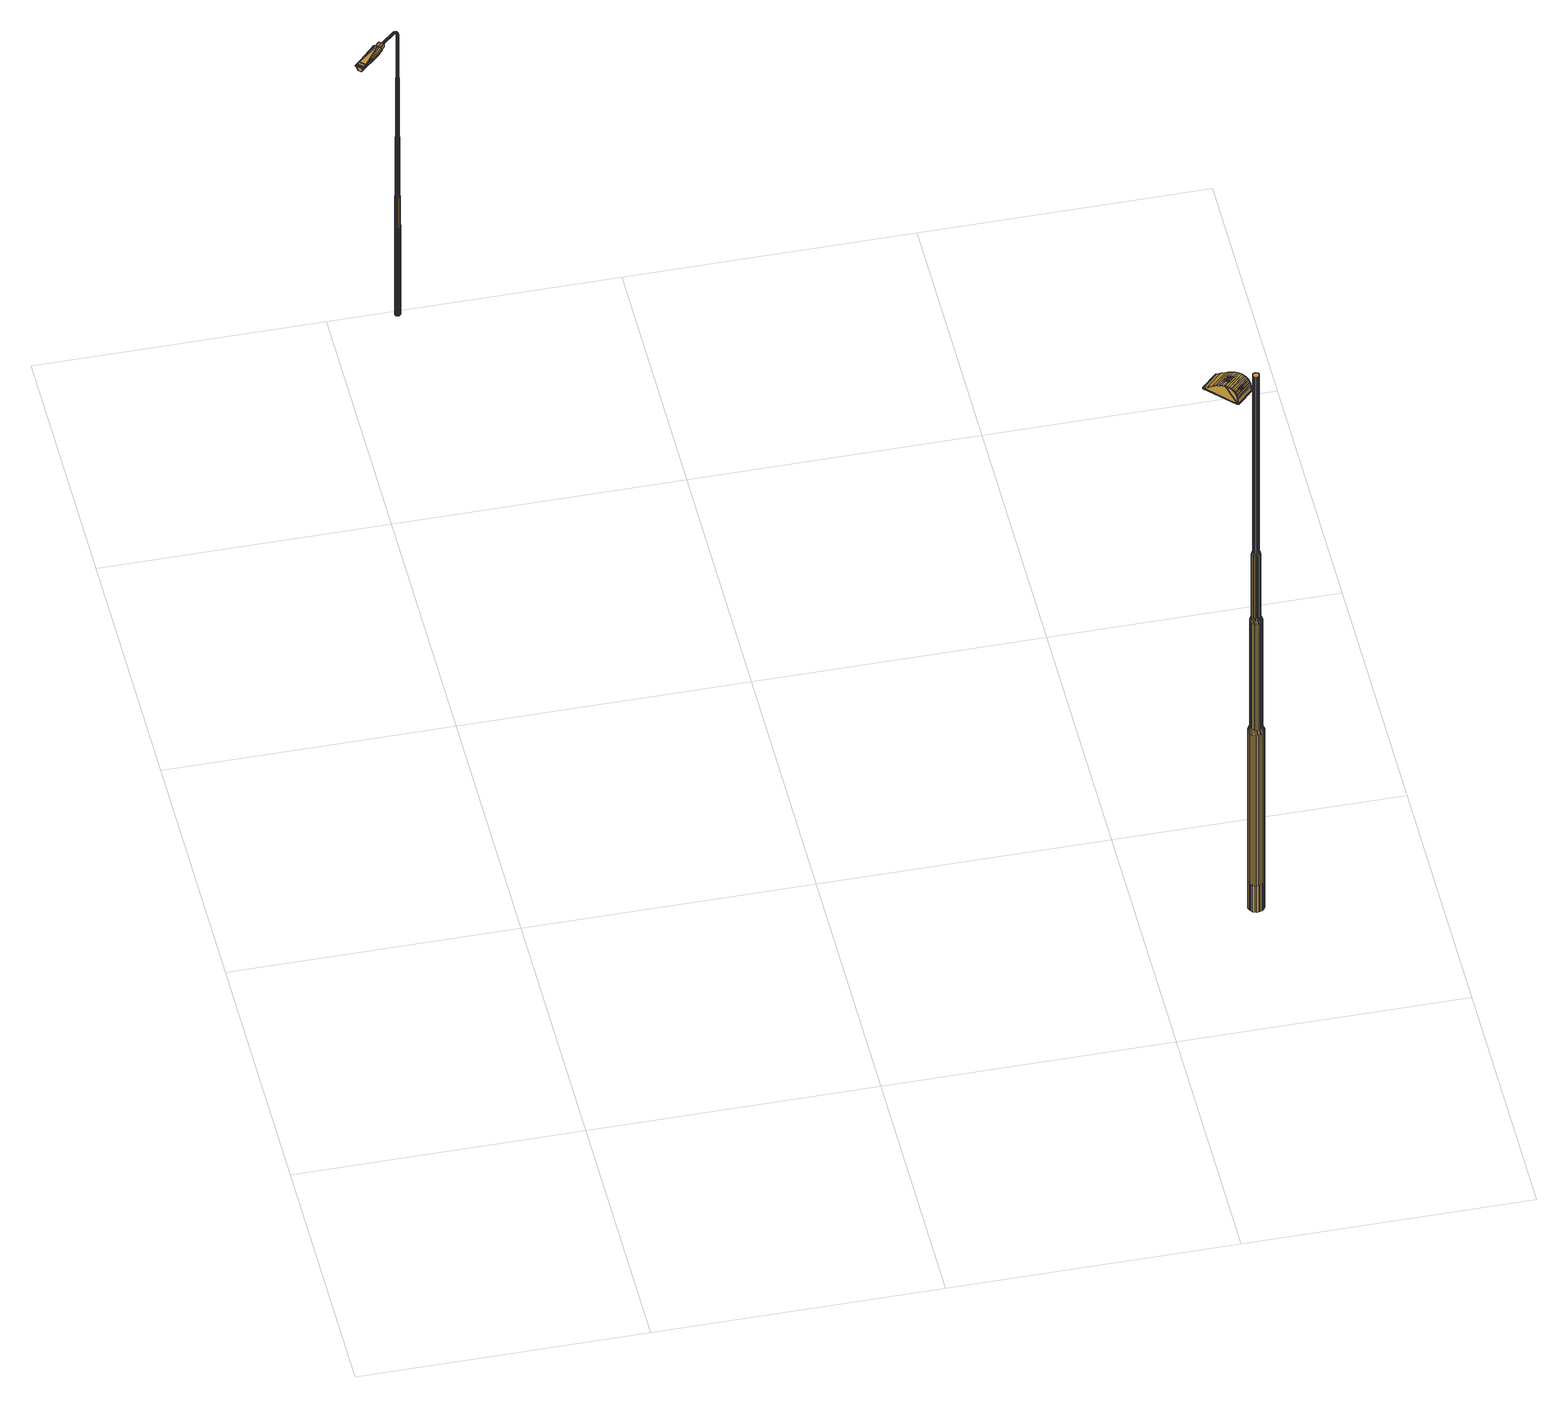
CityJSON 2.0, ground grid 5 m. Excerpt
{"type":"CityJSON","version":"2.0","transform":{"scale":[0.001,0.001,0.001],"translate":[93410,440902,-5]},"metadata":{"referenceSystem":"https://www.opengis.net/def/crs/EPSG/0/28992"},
"CityObjects":{
"cityfurniture1":{"type":"CityFurniture","attributes":{"Lichtpunttype":"Straatverlichting","Brondatum":"12-06-2019","Buurt_nummer":"62","Masttype":"80005 MAST 6M LPH 6M R.grijs VALMONT","Lamptype":"SON PRO E 50W E27","Buurtnaam":"Hillegersberg Noord","Nummer":"1","Geplaatst_op":"01-01-1995","Wijknummer":"6","Nivo":"0","Datum_laatste_mutatie":"07-06-2019","Straatnaam":"Wilgenoord","Thema":"Lichtmasten","Beheerobject":"23442/OVL-001","Armatuurtype":"490 SGS 203 1X SON 50W <NB>","Objecthoogte":"6","Klasse":"Tertiaire weg","Wijknaam":"Hillegersberg-Schiebroek"},"geometry":[{"type":"MultiSurface","lod":"2","boundaries":[[[0,1,2,3,4,5]],[[6,7,8,9,10,11]],[[12,13,14,15,16,17]],[[18,19,20,21,22,23]],[[16,15,14,24,25,26]],[[11,10,9,27,28,29]],[[30,31,20,19,18,32]],[[23,22,21,33,34,35]],[[36,37,38,39]],[[40,41,42,31,30,32]],[[43,44,45,46,47,48]],[[14,49,50,24]],[[51,52,53,54]],[[55,56,45,44,43,57]],[[20,58,59,21]],[[49,60,61,50]],[[62,48,52,51]],[[26,25,24,2,1,0]],[[63,64,65,8,7,6]],[[9,66,67,27]],[[68,69,56,55,57,70]],[[71,5,72,73]],[[74,75,76,66]],[[61,77,78,79]],[[77,80,81,78]],[[82,71,73,83]],[[46,84,36,85]],[[37,82,83,38]],[[48,47,46,85,86,52]],[[80,6,11,81]],[[8,74,66,9]],[[87,88,89,90]],[[50,61,79,91]],[[85,36,39,92]],[[93,94,95,96]],[[97,98,99,100]],[[60,101,77,61]],[[102,23,35,103]],[[75,87,90,76]],[[24,50,91,2]],[[96,95,104,105]],[[59,96,105,106]],[[107,16,26,108]],[[109,63,6,80]],[[21,59,106,33]],[[95,51,54,104]],[[110,111,112,113]],[[88,32,18,89]],[[81,11,29,114]],[[98,115,116,99]],[[2,91,117,3]],[[94,62,51,95]],[[79,78,118,119]],[[52,86,85,92,120,53]],[[76,90,111,110]],[[27,67,121,122]],[[67,110,113,121]],[[66,76,110,67]],[[111,102,103,112]],[[123,124,125,126]],[[127,128,71,82]],[[90,89,102,111]],[[91,79,119,117]],[[115,107,108,116]],[[129,130,131,132]],[[58,93,96,59]],[[133,134,135,136]],[[124,137,138,125]],[[139,17,16,107]],[[84,140,37,36]],[[140,127,82,37]],[[101,109,80,77]],[[141,142,40,143]],[[144,141,143,145]],[[146,147,148,149]],[[13,150,49,14]],[[151,152,142,141]],[[136,135,153,154]],[[78,81,114,118]],[[89,18,23,102]],[[128,0,5,71]],[[135,144,145,153]],[[155,156,157,158]],[[159,160,98,97]],[[161,151,141,144]],[[162,57,43,163]],[[164,165,94,93]],[[147,166,167,148]],[[168,169,170,171]],[[31,172,58,20]],[[145,143,88,87]],[[56,97,100,45]],[[150,173,60,49]],[[132,131,174,175]],[[154,153,75,74]],[[176,177,123,178]],[[171,170,165,164]],[[156,179,180,157]],[[163,43,48,62]],[[153,145,87,75]],[[169,181,162,170]],[[166,155,158,167]],[[181,70,57,162]],[[182,168,171,183]],[[45,100,84,46]],[[184,133,136,185]],[[173,186,101,60]],[[186,187,109,101]],[[188,139,107,115]],[[42,183,172,31]],[[170,162,163,165]],[[116,108,128,127]],[[108,26,0,128]],[[99,116,127,140]],[[165,163,62,94]],[[69,159,97,56]],[[160,188,115,98]],[[143,40,32,88]],[[172,164,93,58]],[[187,189,63,109]],[[65,154,74,8]],[[183,171,164,172]],[[100,99,140,84]],[[190,191,192,193]],[[194,195,196,197]],[[198,199,200,201]],[[177,202,124,123]],[[203,204,168,182]],[[205,206,207,208,209,210]],[[211,212,202,177]],[[213,214,215,216]],[[217,210,209,218]],[[219,220,221,222]],[[223,213,216,224]],[[225,190,193,226]],[[220,227,228,221]],[[227,229,230,228]],[[231,232,155,166]],[[206,223,224,207]],[[233,203,182,234]],[[235,236,237,238]],[[239,240,241,242]],[[202,243,137,124]],[[191,194,197,192]],[[195,244,245,196]],[[246,231,166,147]],[[175,174,70,181]],[[245,247,201,248,249,250]],[[179,251,252,253,254,180]],[[152,255,233,234,256,142]],[[257,239,242,258]],[[214,235,238,215]],[[259,198,201,247,245,244]],[[260,261,184,185,262,189]],[[263,226,264,265,266,267]],[[268,211,177,176]],[[269,246,147,146]],[[270,267,266,243]],[[212,270,243,202]],[[271,268,176,252]],[[272,273,233,255,152,274]],[[275,276,277,184,261,260]],[[278,175,181,169]],[[279,280,179,156]],[[234,182,183,42]],[[281,271,252,251,179,280]],[[282,283,130,129]],[[256,234,42,41,40,142]],[[284,282,129,285]],[[126,125,186,173]],[[137,275,260,138]],[[232,279,156,155]],[[204,278,169,168]],[[243,266,275,137]],[[286,287,288,289]],[[290,291,159,69]],[[265,264,277,276,275,266]],[[292,274,152,151]],[[293,294,13,12,17,295]],[[192,197,296,287]],[[297,292,151,161]],[[296,298,292,297]],[[277,289,133,184]],[[226,193,286,264]],[[287,296,297,288]],[[197,196,298,296]],[[196,245,250,298]],[[193,192,287,286]],[[298,250,274,292]],[[291,299,160,159]],[[264,286,289,277]],[[289,288,134,133]],[[149,148,291,290]],[[273,300,203,233]],[[125,138,187,186]],[[157,180,295,301]],[[302,301,139,188]],[[158,157,301,302]],[[167,158,302,299]],[[288,297,161,134]],[[262,185,65,64,63,189]],[[134,161,144,135]],[[138,260,189,187]],[[185,136,154,65]],[[299,302,188,160]],[[301,295,17,139]],[[148,167,299,291]],[[303,126,173,150]],[[304,285,305,306]],[[305,132,175,278]],[[249,248,273,272,274,250]],[[300,306,204,203]],[[200,307,304,308]],[[178,123,126,303]],[[201,200,308,248]],[[294,303,150,13]],[[252,176,178,253]],[[248,308,300,273]],[[254,253,294,293,295,180]],[[307,284,285,304]],[[285,129,132,305]],[[309,217,218,310]],[[253,178,303,294]],[[308,304,306,300]],[[306,305,278,204]],[[117,119,311,312]],[[29,28,27,122,313,314]],[[53,120,92,315,316,317]],[[314,313,122,318,319,320]],[[3,117,312,321]],[[258,242,270,212]],[[112,103,322,323]],[[54,53,317,324]],[[113,112,323,325]],[[104,54,324,326]],[[106,105,327,328]],[[242,241,267,270]],[[329,257,258,330]],[[5,4,3,321,331,72]],[[105,104,326,327]],[[35,34,33,332,333,334]],[[103,35,334,322]],[[33,106,328,332]],[[229,335,336,230]],[[337,225,226,263,267,241]],[[216,215,338,339]],[[340,341,231,246]],[[341,342,232,231]],[[39,38,343,344]],[[338,345,282,284]],[[342,346,279,232]],[[224,216,339,199]],[[38,83,347,343]],[[207,224,199,198]],[[222,221,340,348]],[[92,39,344,315]],[[83,73,349,347]],[[350,351,352,353,354,355]],[[336,355,354,346]],[[353,352,271,281,280,354]],[[346,354,280,279]],[[345,356,283,282]],[[215,238,345,338]],[[221,228,341,340]],[[238,237,356,345]],[[72,331,321,357,358,359]],[[352,360,268,271]],[[351,361,360,352]],[[362,309,310,363]],[[335,364,355,336]],[[360,330,211,268]],[[330,258,212,211]],[[228,230,342,341]],[[365,146,149,366,131,130]],[[208,207,198,259,244,209]],[[361,329,330,360]],[[367,368,369,370]],[[368,362,363,369]],[[230,336,346,342]],[[218,209,244,195]],[[371,219,222,372,237,236]],[[372,222,348,373,356,237]],[[374,375,239,257]],[[376,374,257,329]],[[240,377,370,225,337,241]],[[339,338,284,307]],[[363,310,194,191]],[[375,378,240,239]],[[379,376,329,361]],[[348,340,246,269]],[[366,149,290,380,174,131]],[[369,363,191,190]],[[310,218,195,194]],[[378,381,367,370,377,240]],[[380,290,69,68,70,174]],[[364,382,383,351,350,355]],[[383,379,361,351]],[[370,369,190,225]],[[199,339,307,200]],[[384,220,219,385]],[[385,219,371,236,386,387]],[[318,388,325,323,322,334,333,332,328,327,326,324,317,316,315,344,343,347,349,359,358,357,389,390,391,392,320,319]],[[311,393,391,390]],[[312,311,390,389]],[[386,236,235,394]],[[356,373,348,269,395,283]],[[393,396,392,391]],[[397,398,399,206,205,210]],[[400,397,210,217]],[[395,269,146,365,130,283]],[[401,229,227,402]],[[403,404,400,405]],[[404,400,217,309]],[[406,385,384,407]],[[376,379,408,409]],[[402,227,220,384]],[[410,411,214,213]],[[399,412,223,206]],[[412,410,213,223]],[[413,414,415,416]],[[394,235,214,411]],[[417,362,368,418]],[[419,418,417,420]],[[335,229,401,421]],[[404,309,362,417]],[[411,410,412,399,398,397,400,404,417,418,422,423,424,415,414,409,408,425,426,427,421,401,402,384,385,387,386,394]],[[364,335,421,427]],[[416,415,424,428]],[[424,378,375,415]],[[383,382,364,427,426,425]],[[422,367,381,378,424,423]],[[415,375,374,414]],[[374,376,409,414]],[[424,423,429,428]],[[430,429,423,422]],[[418,368,367,422]],[[379,383,425,408]],[[431,427,426,425,432,433]],[[434,399,412,435]],[[407,384,402,436]],[[432,425,408,437]],[[438,409,414,413]],[[420,417,404,403]],[[439,401,421,440]],[[440,421,427,431]],[[435,412,410,441]],[[442,411,394,443]],[[437,408,409,438]],[[441,410,411,442]],[[405,400,397,444]],[[406,445,446,386,387,385]],[[436,402,401,439]],[[443,394,386,446]],[[434,447,444,397,398,399]],[[430,422,418,419]],[[122,121,388,318]],[[121,113,325,388]],[[114,29,314,396]],[[73,72,359,349]],[[118,114,396,393]],[[321,312,389,357]],[[119,118,393,311]],[[396,314,320,392]],[[448,449,450,451]],[[452,453,454,455]],[[456,457,458]],[[459,460,461]],[[462,463,464]],[[465,466,467]],[[451,450,468,469]],[[470,452,455,471]],[[472,473,474,475]],[[476,470,477,478,479]],[[480,481,482,483]],[[484,458,485,472,473,486,487,488,489]],[[490,475,474,491,492,493,469,468,494,495,496]],[[485,472,475,490]],[[497,498,499,478,477,500]],[[476,501,502,503,488,487,486,473,472,485,456,453,452,470]],[[487,488,504,493,492]],[[466,459,505,506,507]],[[466,508,509]],[[459,462,449,448]],[[501,510,502]],[[465,511,512]],[[513,465,512,514,462,464,515]],[[516,517,497,498]],[[518,462,514]],[[453,456,519,454]],[[473,486,491,474]],[[459,448,451,505]],[[503,510,489]],[[489,520,521,510]],[[456,485,490,496,519]],[[470,471,500,477]],[[498,516,522,499]],[[448,459,466,467,449]],[[466,465,513,515,464,462,459]],[[482,473,486,483]],[[489,503,488]],[[523,466,508]],[[521,501,476]],[[466,509,459]],[[460,459,466]],[[452,457,453]],[[510,501,521]],[[502,501,524,525]],[[463,461,460,523,508,509]],[[510,503,502]],[[503,502,525,526]],[[466,465,508]],[[459,463,462]],[[527,452,470]],[[508,465,513]],[[528,458,457,527]],[[498,497,529,507,506,499]],[[460,466,523]],[[463,459,509]],[[457,452,527]],[[458,456,485]],[[512,514,518,487,486,473,472,511]],[[459,461,463]],[[471,455,454,519,496,495,529,497,517,497,500]],[[462,464,515,513,465,467,449]],[[486,487,492,491]],[[449,467,494,468,450]],[[528,520,489,484,458]],[[467,466,507,529,495,494]],[[488,503,526,504]],[[520,528,527,470,476,521]],[[463,509,508,513,515,464]],[[457,456,453]],[[451,469,493,504,526,525,524,479,478,499,522,499,506,505]],[[501,476,479,524]],[[530,531,532,533]],[[533,534,535,532]],[[536,537,538,533,532,539]],[[538,540,534,533]],[[541,542,543,544,540,538,537]],[[545,531,530,546]],[[547,548,549,536,539,550,551]],[[532,535,550,539]],[[541,549,548,542]],[[532,531,545,552,553,535]],[[537,536,549,541]],[[554,555,546,530,533,534]]]}]},
"cityfurniture2":{"type":"CityFurniture","attributes":{"Lichtpunttype":"Straatverlichting","Brondatum":"12-06-2019","Buurt_nummer":"62","Masttype":"80005 MAST 6M LPH 6M R.grijs VALMONT","Lamptype":"SON PRO E 50W E27","Buurtnaam":"Hillegersberg Noord","Nummer":"1","Geplaatst_op":"01-01-1995","Wijknummer":"6","Nivo":"0","Datum_laatste_mutatie":"07-06-2019","Straatnaam":"Wilgenoord","Thema":"Lichtmasten","Beheerobject":"23442/OVL-001","Armatuurtype":"490 SGS 203 1X SON 50W <NB>","Objecthoogte":"6","Klasse":"Tertiaire weg","Wijknaam":"Hillegersberg-Schiebroek"},"geometry":[{"type":"MultiSurface","lod":"2","boundaries":[[[556,557,558,559]],[[560,556,559,561]],[[562,560,561,563]],[[564,562,563,565]],[[566,564,565,567]],[[568,566,567,569]],[[570,568,569,571]],[[572,570,571,573]],[[574,572,573,575]],[[576,574,575,577]],[[578,576,577,579]],[[580,578,579,581]],[[582,580,581,583]],[[584,582,583,585]],[[586,584,585,587]],[[588,586,587,589]],[[590,588,589,591]],[[592,590,591,593]],[[594,592,593,595]],[[596,594,595,597]],[[598,596,597,599]],[[600,598,599,601]],[[602,600,601,603]],[[557,602,603,558]],[[602,557,556,560,562,564,566,568,570,572,574,576,578,580,582,584,586,588,590,592,594,596,598,600]]]}]},
"cityfurniture3":{"type":"CityFurniture","attributes":{"Lichtpunttype":"Straatverlichting","Brondatum":"12-06-2019","Buurt_nummer":"62","Masttype":"TRAMMAST LPH 10M","Lamptype":"CPO-TW 140W KL.728","Buurtnaam":"Hillegersberg Noord","Nummer":"15","Uithoudertype":"UITHOUDER OV CONVERSIEMODEL","Geplaatst_op":"02-12-2010","Wijknummer":"6","Nivo":"0","Datum_laatste_mutatie":"07-06-2019","Straatnaam":"Straatweg","Thema":"Lichtmasten","Beheerobject":"71935/OVL-015","Armatuurtype":"4767 ARM SGS 453 1X CPO-TW 140W K EB OC FG EVSA VLAK GLAS LS-6","Objecthoogte":"10","Klasse":"Verbindingsweg 2-zijdig","Wijknaam":"Hillegersberg-Schiebroek"},"geometry":[{"type":"MultiSurface","lod":"2","boundaries":[[[604,605,606,607]],[[608,609,610,611]],[[612,613,614,615]],[[616,617,605,604]],[[618,619,620,621]],[[621,620,613,612]],[[607,606,609,608]],[[615,614,617,616]],[[622,612,615,623]],[[624,604,607,625]],[[626,627,628,629]],[[630,631,632,633]],[[634,635,636,637]],[[623,615,616,638]],[[639,640,627,626]],[[633,632,641,642]],[[638,616,604,624]],[[643,644,631,630]],[[645,608,611,646]],[[647,618,621,648]],[[649,650,635,634]],[[625,607,608,645]],[[648,621,612,622]],[[637,636,619,618]],[[651,652,650,649]],[[653,654,640,639]],[[642,641,654,653]],[[646,611,644,643]],[[627,655,656,628]],[[611,610,657,644]],[[658,659,660,661]],[[662,663,659,658]],[[632,664,665,641]],[[666,667,663,662]],[[668,669,667,666]],[[670,671,669,668]],[[654,672,673,640]],[[641,665,672,654]],[[640,673,655,627]],[[674,675,652,651]],[[661,660,675,674]],[[631,676,664,632]],[[628,656,671,670]],[[644,657,676,631]],[[677,678,679,680]],[[681,682,683,684]],[[685,686,687,688]],[[689,690,691,692]],[[693,694,695,696]],[[696,695,697,698]],[[684,683,699,700]],[[701,702,682,681]],[[703,704,705,706]],[[688,687,707,708]],[[698,697,678,677]],[[709,710,702,701]],[[711,712,710,709]],[[692,691,712,711]],[[708,707,690,689]],[[713,714,686,685]],[[706,705,714,713]],[[678,715,716,679]],[[694,717,718,695]],[[719,720,721,722]],[[682,723,724,683]],[[725,726,727,728]],[[729,730,717,694]],[[691,731,732,712]],[[728,727,733,734]],[[735,736,737,738]],[[695,718,739,697]],[[697,739,715,678]],[[702,740,723,682]],[[722,721,704,703]],[[738,737,726,725]],[[690,741,731,691]],[[683,724,742,699]],[[743,744,720,719]],[[734,733,744,743]],[[712,732,745,710]],[[700,699,730,729]],[[710,745,740,702]],[[679,716,736,735]],[[746,747,748,749]],[[750,751,752,753]],[[754,755,756,757]],[[758,759,747,746]],[[757,756,751,750]],[[760,761,762,763]],[[749,748,755,754]],[[764,765,766,767]],[[767,766,761,760]],[[753,752,768,769]],[[763,762,759,758]],[[770,746,749,771]],[[696,764,767,693]],[[769,768,772,773]],[[774,750,753,775]],[[773,772,776,777]],[[778,779,780,781]],[[781,780,782,783]],[[784,785,786,787]],[[787,786,788,789]],[[789,788,790,791]],[[791,790,792,793]],[[793,792,794,795]],[[796,754,757,797]],[[783,782,765,764]],[[771,749,754,796]],[[798,763,758,799]],[[800,801,802,803]],[[777,776,801,800]],[[803,802,804,805]],[[805,804,806,807]],[[807,806,785,784]],[[795,794,808,809]],[[810,760,763,798]],[[799,758,746,770]],[[797,757,750,774]],[[809,808,779,778]],[[693,767,760,810]],[[811,793,795,812]],[[813,787,789,814]],[[815,769,773,816]],[[817,800,803,818]],[[771,701,681,770]],[[819,784,787,813]],[[814,789,791,820]],[[698,783,764,696]],[[816,773,777,821]],[[821,777,800,817]],[[822,805,807,823]],[[818,803,805,822]],[[680,778,781,677]],[[820,791,793,811]],[[775,753,769,815]],[[812,795,809,824]],[[770,681,684,799]],[[677,781,783,698]],[[824,809,778,680]],[[823,807,784,819]],[[799,684,700,798]],[[818,706,713,817]],[[814,734,743,813]],[[812,738,725,811]],[[822,703,706,818]],[[775,689,692,774]],[[821,685,688,816]],[[823,722,703,822]],[[796,709,701,771]],[[797,711,709,796]],[[824,735,738,812]],[[774,692,711,797]],[[815,708,689,775]],[[798,700,729,810]],[[817,713,685,821]],[[820,728,734,814]],[[813,743,719,819]],[[816,688,708,815]],[[810,729,694,693]],[[811,725,728,820]],[[680,679,735,824]],[[782,780,779,808,794,792,790,788,786,785,806,804,802,801,776,772,768,752,751,756,755,748,747,759,762,761,766,765]],[[720,825,826,721]],[[727,827,828,733]],[[726,829,827,727]],[[716,830,831,736]],[[705,832,833,714]],[[717,834,835,718]],[[687,836,837,707]],[[699,742,838,730]],[[737,839,829,726]],[[744,840,825,720]],[[730,838,834,717]],[[721,826,841,704]],[[715,842,830,716]],[[707,837,741,690]],[[733,828,840,744]],[[736,831,839,737]],[[686,843,836,687]],[[714,833,843,686]],[[704,841,832,705]],[[828,633,642,840]],[[827,630,633,828]],[[840,642,653,825]],[[718,835,844,739]],[[832,629,845,833]],[[826,639,626,841]],[[829,643,630,827]],[[837,846,847,741]],[[739,844,842,715]],[[731,848,849,732]],[[833,845,850,843]],[[724,851,647,742]],[[741,847,848,731]],[[825,653,639,826]],[[723,852,851,724]],[[740,853,852,723]],[[836,854,846,837]],[[841,626,629,832]],[[843,850,854,836]],[[732,849,855,745]],[[745,855,853,740]],[[839,646,643,829]],[[742,647,648,838]],[[834,622,623,835]],[[629,628,670,845]],[[850,668,666,854]],[[835,623,638,844]],[[851,637,618,647]],[[846,662,658,847]],[[830,625,645,831]],[[855,651,649,853]],[[848,661,674,849]],[[844,638,624,842]],[[854,666,662,846]],[[831,645,646,839]],[[838,648,622,834]],[[852,634,637,851]],[[853,649,634,852]],[[849,674,651,855]],[[842,624,625,830]],[[847,658,661,848]],[[845,670,668,850]],[[856,857,858,859]],[[860,861,862,863]],[[864,865,866]],[[859,858,867,868]],[[869,870,871]],[[872,873,874,875]],[[864,876,877,878]],[[879,880,881,882]],[[863,862,883,884]],[[875,874,861,860]],[[871,885,869]],[[886,887,880,879]],[[884,883,888,889]],[[890,891,892,893]],[[882,881,871,870]],[[894,895,896,897]],[[897,896,898,899]],[[899,898,891,890]],[[866,878,864]],[[893,892,857,856]],[[889,888,887,886]],[[868,867,873,872]],[[900,901,902,903]],[[904,905,901,900]],[[906,907,908]],[[907,909,908]],[[907,910,909]],[[911,912,905,904]],[[913,914,902,901,905,912,915,916,917,918,919,920],[921,922,907,906,923,924]],[[907,922,925,910]],[[910,926,909]],[[910,914,913,926]],[[926,913,920,909]],[[903,902,914,910]],[[927,915,912,911]],[[928,892,891,929]],[[930,857,892,928]],[[931,867,858,932]],[[933,873,867,931]],[[932,858,857,930]],[[934,874,873,933]],[[935,936,937,938]],[[939,940,941,866]],[[942,943,940,939]],[[944,945,946,947]],[[948,949,950,951]],[[945,948,951,946]],[[952,944,947,953]],[[819,719,722,823]],[[954,955,956,957]],[[958,959,960,961]],[[959,954,957,960]],[[962,963,964,965]],[[966,967,968,969]],[[970,962,965,971]],[[972,973,974,975]],[[976,966,969,977]],[[978,952,953,979]],[[980,981,982,983]],[[967,980,983,968]],[[984,985,986,987]],[[973,976,977,974]],[[985,970,971,986]],[[988,989,990,991]],[[963,988,991,964]],[[992,984,987,993]],[[981,994,995,982]],[[989,978,979,990]],[[996,997,998,999]],[[1000,996,999,1001]],[[1002,1000,1001,1003]],[[1004,1005,1006,1007]],[[1008,1009,1010,1011]],[[1009,1012,1013,1010]],[[997,1008,1011,998]],[[1014,1015,1016,1017]],[[1018,1019,1020,1021]],[[1022,1023,1024,1025]],[[1019,1026,1027,1020]],[[1028,1029,1030,1031]],[[1015,1032,1033,1016]],[[1034,1035,1036,1037]],[[1038,1039,1040,1041]],[[1012,1022,1025,1013]],[[1042,1018,1021,1043]],[[1039,1014,1017,1040]],[[1044,1034,1037,1045]],[[1023,1038,1041,1024]],[[1035,1042,1043,1036]],[[1029,1046,1047,1030]],[[1046,1044,1045,1047]],[[1048,1049,1050,1051]],[[1052,1053,1054,1055]],[[1056,1057,1058,1059]],[[1057,1048,1051,1058]],[[1060,1004,1007,1061]],[[1049,1052,1055,1050]],[[1053,1060,1061,1054]],[[1062,1063,1064,1065]],[[1066,1067,1068,1069]],[[1070,1071,1072,1073]],[[1063,1074,1075,1064]],[[1076,1077,1078,1079]],[[1067,1080,1081,1068]],[[955,1082,1083,956]],[[1071,1056,1059,1072]],[[1084,1076,1079,1085]],[[1086,1062,1065,1087]],[[1077,1070,1073,1078]],[[1082,1088,1089,1083]],[[1088,1086,1087,1089]],[[1090,1066,1069,1091]],[[1074,1090,1091,1075]],[[1092,880,887,1093]],[[1094,881,880,1092]],[[1095,871,881,1094]],[[877,885,871,1095]],[[1096,1097,1098,1099]],[[921,1100,911]],[[1101,1102,1103]],[[908,1104,1105]],[[1106,1107,923,906]],[[1107,1106,1097,1096]],[[924,923,1100]],[[906,908,1105]],[[1097,1106,906,907]],[[903,910,925,921]],[[921,924,1100]],[[911,904,900]],[[1105,1100,923,906]],[[921,900,903]],[[1100,927,911]],[[1101,1103,921,924,1096,1099,1108]],[[921,911,900]],[[1109,1110,943,942]],[[1111,1112,1113,1114]],[[1115,895,1116,1117]],[[1114,1113,1110,1109]],[[1117,1116,1112,1111]],[[1118,896,895,1115]],[[929,891,898,1119]],[[1119,898,896,1118]],[[1120,1121,1122,1123]],[[1124,1125,1126,1127]],[[1128,1129,1130,1131]],[[1132,1133,1134,1135]],[[1136,1137,1138,1139]],[[1140,1136,1139,1141]],[[1142,1143,1144,1145]],[[1146,1140,1141,1147]],[[1129,1146,1147,1130]],[[1125,1148,1149,1126]],[[1133,1120,1123,1134]],[[1121,1124,1127,1122]],[[1150,1132,1135,1151]],[[1137,1150,1151,1138]],[[1152,1142,1145,1153]],[[1154,1155,1156,1157]],[[1158,1152,1153,1159]],[[1160,1161,1162,1163]],[[1164,1165,1166,1167]],[[1168,1169,1170,1171]],[[1161,1154,1157,1162]],[[1172,1173,1174,1175]],[[1176,1158,1159,1177]],[[1178,1179,1180,1181]],[[1179,1172,1175,1180]],[[1165,1176,1177,1166]],[[1182,1164,1167,1183]],[[1026,1178,1181,1027]],[[1169,1182,1183,1170]],[[1155,1168,1171,1156]],[[1184,1185,1186,1187]],[[1188,1189,1190,1191]],[[1192,1193,1194,1195]],[[1189,1196,1197,1190]],[[1198,1199,1200,1201]],[[1199,1202,1203,1200]],[[1204,1184,1187,1205]],[[1193,1198,1201,1194]],[[1202,1206,1207,1203]],[[1206,1204,1205,1207]],[[1208,1192,1195,1209]],[[1210,1211,1212,1213]],[[1214,1210,1213,1215]],[[1216,1208,1209,1217]],[[1196,1216,1217,1197]],[[1100,916,915,927]],[[1104,918,917,1105]],[[1218,941,1219]],[[1219,941,940,1220]],[[1221,1110,1113,1222]],[[869,1223,1218,885]],[[1105,917,916,1100]],[[1219,1223,1218]],[[909,920,919,908]],[[1224,1225,1112]],[[908,919,918,1104]],[[1116,895,894]],[[1226,943,1110,1221]],[[1220,940,943,1226]],[[1112,1116,1224]],[[894,1224,1116]],[[1222,1113,1112,1225]],[[864,1227,865]],[[1228,1095,1094,1229]],[[877,1095,1228]],[[1228,876,877]],[[1093,887,888,1230]],[[1230,888,883,1231]],[[1232,862,861,1233]],[[1233,861,874,934]],[[1231,883,862,1232]],[[1234,972,975,1235]],[[1236,1237,1238,1239]],[[1240,1241,1242,1243]],[[1244,1245,1246,1247]],[[1237,1248,1249,1238]],[[1241,1236,1239,1242]],[[1248,1234,1235,1249]],[[1250,1251,1252,1253]],[[1254,1255,1256,1257]],[[1098,1258,1108,1099]],[[1259,1244,1247,1260]],[[1261,1259,1260,1262]],[[1263,1254,1257,1264]],[[1096,924,923,1107]],[[1255,1265,1266,1256]],[[1267,1250,1253,1268]],[[1269,1270,1271,1272]],[[1270,1263,1264,1271]],[[1251,1269,1272,1252]],[[1265,1273,1274,1266]],[[1258,1102,1108]],[[1273,1261,1262,1274]],[[1098,1097,907,922,925,1275,1102,1258]],[[1101,1108,1102]],[[1275,1103,1102]],[[1103,1275,921]],[[925,921,1275]],[[1276,1118,1115,1277]],[[1278,932,930,1279]],[[1280,1119,1118,1276]],[[1281,931,932,1278]],[[1282,933,931,1281]],[[1283,1109,942,1284]],[[1285,1114,1109,1283]],[[1286,1233,934,1227]],[[1287,1232,1233,1286]],[[1288,1092,1093,1289]],[[1290,1230,1231,1291]],[[1229,1094,1092,1288]],[[1284,942,939,1292]],[[1293,928,929,1294]],[[1279,930,928,1293]],[[1291,1231,1232,1287]],[[1277,1115,1117,1295]],[[1292,939,866,865]],[[1295,1117,1111,1296]],[[1296,1111,1114,1285]],[[1227,934,933,1282]],[[1294,929,1119,1280]],[[1289,1093,1230,1290]],[[1223,1219,875]],[[875,860,863,884,889,886,879,882,870,1223]],[[1297,1298,1299,1300]],[[1300,1299,936,935]],[[1301,1302,1298,1297]],[[938,1303,1304,1301,1297,1300,935]],[[1305,1306,1307,1308]],[[1309,1310,1311,1312]],[[1304,1313,1302,1301]],[[1303,1314,1313,1304]],[[1314,937,936,1299,1298,1302,1313]],[[1315,1316,1317,1318]],[[1310,1319,1320,1311]],[[938,937,1314,1303]],[[1321,1322,1323,1324]],[[1325,1305,1308,1326]],[[1211,1309,1312,1212]],[[1322,1315,1318,1323]],[[1316,1327,1328,1317]],[[1319,1321,1324,1320]],[[1327,1325,1326,1328]],[[866,941,1218,878]],[[1225,894,897,899,890,893,856,859,868,872,875,1219,1220,1226,1221,1222]],[[1225,1224,894]],[[864,876,1228]],[[1228,1229,1288,1289,1290,1291,1287,1286,1227,864]],[[1223,870,869]],[[1295,1296,1285,1283,1284,1292,865,1227,1282,1281,1278,1279,1293,1294,1280,1276,1277]]]}]}
},
"vertices":[
[1124,19835,7442],[1124,19836,7445],[1125,19837,7447],[1111,19821,7455],[1110,19820,7452],[1110,19820,7450],[1133,19867,7453],[1132,19869,7453],[1130,19871,7454],[1115,19855,7465],[1118,19853,7464],[1119,19851,7464],[1159,19876,7409],[1161,19877,7411],[1149,19864,7425],[1149,19864,7423],[1147,19862,7421],[1159,19875,7407],[1098,19863,7451],[1097,19863,7449],[1096,19862,7447],[1083,19846,7455],[1083,19847,7457],[1083,19847,7459],[1137,19851,7437],[1137,19850,7435],[1136,19849,7433],[1101,19838,7473],[1103,19836,7473],[1104,19834,7472],[1110,19877,7439],[1109,19876,7437],[1111,19878,7441],[1069,19830,7460],[1069,19830,7462],[1069,19831,7465],[1097,19827,7437],[1101,19823,7439],[1088,19808,7443],[1084,19812,7441],[1123,19892,7429],[1122,19891,7427],[1121,19890,7425],[1114,19860,7421],[1115,19857,7421],[1117,19856,7420],[1105,19843,7429],[1104,19845,7430],[1102,19847,7430],[1151,19867,7429],[1139,19853,7441],[1086,19836,7439],[1090,19833,7437],[1076,19818,7441],[1073,19821,7443],[1126,19870,7410],[1128,19869,7409],[1124,19872,7410],[1095,19860,7442],[1082,19845,7450],[1152,19870,7433],[1139,19856,7445],[1099,19851,7432],[1146,19882,7440],[1145,19884,7440],[1143,19886,7440],[1112,19858,7464],[1096,19841,7472],[1136,19881,7397],[1138,19880,7397],[1134,19883,7397],[1108,19820,7445],[1096,19804,7455],[1094,19805,7450],[1125,19874,7453],[1121,19876,7451],[1107,19860,7462],[1138,19860,7449],[1124,19844,7459],[1125,19840,7456],[1136,19863,7451],[1122,19847,7462],[1105,19821,7441],[1091,19806,7446],[1109,19840,7430],[1093,19829,7436],[1091,19830,7436],[1117,19878,7449],[1114,19879,7445],[1100,19863,7456],[1103,19862,7459],[1126,19838,7451],[1080,19815,7441],[1095,19858,7438],[1096,19854,7434],[1084,19840,7441],[1082,19843,7445],[1132,19865,7410],[1136,19863,7411],[1125,19851,7423],[1121,19853,7421],[1151,19874,7436],[1086,19847,7464],[1071,19831,7469],[1070,19825,7446],[1069,19828,7450],[1068,19830,7455],[1144,19861,7417],[1133,19849,7429],[1149,19878,7438],[1093,19844,7471],[1089,19846,7468],[1074,19829,7473],[1077,19827,7476],[1108,19831,7471],[1140,19862,7414],[1129,19849,7425],[1112,19822,7459],[1110,19827,7468],[1111,19825,7464],[1079,19816,7441],[1082,19824,7478],[1086,19821,7479],[1183,19905,7382],[1183,19910,7385],[1173,19899,7403],[1174,19895,7401],[1117,19836,7434],[1121,19835,7438],[1155,19914,7351],[1157,19910,7350],[1151,19902,7367],[1148,19907,7368],[1162,19915,7407],[1157,19917,7405],[1147,19905,7423],[1151,19903,7424],[1182,19915,7386],[1172,19904,7405],[1155,19873,7404],[1114,19837,7432],[1138,19906,7418],[1134,19905,7414],[1126,19893,7433],[1142,19906,7421],[1130,19892,7436],[1161,19906,7350],[1165,19903,7350],[1158,19895,7367],[1154,19899,7367],[1163,19879,7414],[1148,19918,7401],[1145,19917,7398],[1134,19891,7438],[1139,19889,7440],[1175,19901,7352],[1179,19901,7354],[1172,19893,7372],[1168,19893,7370],[1142,19877,7397],[1146,19874,7399],[1152,19918,7403],[1121,19876,7411],[1110,19864,7423],[1107,19871,7429],[1108,19868,7425],[1170,19901,7351],[1163,19894,7368],[1129,19896,7404],[1130,19892,7401],[1119,19880,7414],[1118,19884,7417],[1108,19875,7433],[1164,19884,7418],[1143,19894,7383],[1140,19898,7384],[1189,19909,7360],[1190,19914,7362],[1182,19901,7380],[1183,19903,7356],[1177,19895,7374],[1131,19887,7399],[1130,19900,7407],[1119,19887,7421],[1166,19912,7407],[1155,19900,7425],[1163,19887,7421],[1162,19892,7423],[1151,19874,7401],[1159,19896,7424],[1190,19947,7321],[1185,19949,7321],[1181,19944,7344],[1186,19942,7344],[1180,19949,7320],[1175,19948,7319],[1171,19944,7341],[1176,19944,7343],[1168,19943,7317],[1165,19939,7316],[1161,19935,7336],[1163,19938,7338],[1191,19919,7364],[1139,19911,7392],[1139,19907,7389],[1173,19948,7274],[1171,19947,7274],[1171,19946,7295],[1172,19947,7296],[1173,19949,7296],[1175,19950,7274],[1197,19921,7341],[1197,19925,7343],[1166,19938,7273],[1166,19933,7273],[1165,19932,7294],[1165,19937,7294],[1179,19952,7274],[1178,19951,7297],[1172,19919,7273],[1177,19916,7273],[1176,19916,7293],[1172,19918,7293],[1168,19943,7274],[1167,19942,7295],[1195,19944,7321],[1190,19939,7345],[1182,19915,7273],[1181,19914,7294],[1187,19914,7273],[1186,19913,7294],[1175,19907,7332],[1180,19907,7333],[1142,19914,7395],[1132,19902,7411],[1167,19928,7273],[1169,19923,7273],[1169,19922,7293],[1166,19927,7294],[1203,19939,7297],[1201,19943,7298],[1198,19940,7321],[1200,19936,7321],[1190,19924,7366],[1171,19947,7318],[1167,19941,7340],[1170,19909,7332],[1165,19940,7339],[1158,19932,7358],[1159,19933,7359],[1161,19935,7360],[1185,19905,7357],[1186,19906,7358],[1179,19898,7377],[1178,19897,7376],[1143,19915,7396],[1134,19904,7413],[1204,19934,7297],[1201,19931,7320],[1169,19944,7318],[1169,19908,7407],[1169,19910,7407],[1157,19898,7424],[1192,19936,7345],[1184,19932,7367],[1186,19930,7367],[1187,19928,7366],[1193,19935,7344],[1195,19916,7340],[1166,19911,7331],[1196,19930,7344],[1192,19912,7338],[1152,19925,7379],[1151,19923,7377],[1153,19926,7380],[1179,19919,7387],[1178,19921,7388],[1176,19923,7388],[1139,19902,7386],[1184,19907,7335],[1189,19909,7336],[1190,19911,7337],[1160,19920,7332],[1163,19916,7332],[1159,19925,7333],[1154,19919,7352],[1180,19935,7366],[1175,19937,7366],[1167,19928,7386],[1172,19926,7387],[1146,19890,7382],[1151,19887,7383],[1158,19928,7382],[1169,19887,7393],[1171,19888,7395],[1168,19885,7392],[1170,19937,7364],[1162,19928,7385],[1165,19936,7362],[1155,19885,7384],[1148,19920,7374],[1164,19884,7389],[1160,19883,7386],[1173,19891,7398],[1154,19923,7354],[1147,19912,7370],[1147,19916,7372],[1159,19929,7335],[1155,19928,7356],[1184,19953,7274],[1183,19952,7297],[1097,19808,7469],[1098,19806,7465],[1088,19819,7478],[1089,19818,7478],[687,19370,7550],[685,19371,7550],[683,19373,7550],[692,19375,7588],[694,19373,7587],[695,19372,7587],[1097,19805,7460],[677,19385,7578],[680,19383,7582],[679,19376,7552],[683,19381,7585],[677,19380,7555],[675,19382,7559],[675,19385,7564],[1204,19929,7297],[1201,19926,7319],[1096,19804,7457],[675,19385,7569],[675,19385,7571],[675,19385,7574],[1192,19915,7273],[1191,19914,7294],[1196,19942,7321],[1162,19929,7314],[1163,19934,7315],[1174,19913,7313],[1178,19911,7313],[1183,19910,7314],[694,19363,7552],[691,19366,7550],[1163,19924,7313],[1188,19911,7315],[698,19361,7555],[1170,19916,7313],[701,19360,7559],[1197,19918,7295],[1199,19921,7295],[1196,19918,7317],[1194,19915,7316],[1193,19914,7316],[1196,19917,7295],[1167,19920,7313],[703,19359,7569],[703,19359,7566],[703,19359,7564],[1200,19921,7318],[1202,19924,7296],[1189,19953,7274],[1188,19952,7297],[1196,19918,7274],[1160,19908,7350],[1153,19900,7367],[1198,19948,7274],[1194,19951,7274],[1193,19950,7298],[1197,19947,7298],[1171,19921,7273],[1171,19920,7293],[1168,19917,7313],[1205,19934,7274],[1204,19939,7274],[1204,19929,7274],[1199,19945,7298],[1201,19944,7274],[1203,19925,7274],[1145,19891,7383],[1200,19946,7274],[1198,19919,7274],[1200,19921,7274],[1177,19916,7003],[1172,19919,7003],[1169,19923,7003],[1171,19921,7003],[688,19378,7587],[704,19360,7574],[703,19362,7578],[701,19365,7582],[698,19368,7585],[1095,19811,7473],[1167,19928,7003],[1165,19914,7332],[1092,19813,7476],[1175,19950,7003],[1173,19948,7003],[1171,19947,7003],[1179,19952,7003],[1187,19914,7003],[1182,19915,7003],[1182,19981,2977],[1184,19953,7003],[1171,19979,2977],[1154,19898,2977],[1164,19892,2977],[1203,19925,7003],[1204,19929,7003],[1166,19938,7003],[1166,19933,7003],[1168,19943,7003],[1233,19936,2977],[1205,19934,7003],[1204,19939,7003],[1231,19949,2977],[1189,19953,7003],[1194,19951,7003],[1207,19976,2977],[1195,19981,2977],[1192,19915,7003],[1198,19948,7003],[1200,19946,7003],[1201,19944,7003],[1200,19921,7003],[1198,19919,7003],[1196,19918,7003],[1225,19960,2977],[1221,19965,2977],[1217,19969,2977],[1211,19894,2977],[1221,19902,2977],[1217,19898,2977],[1150,19966,2977],[1142,19955,2977],[1176,19887,2977],[1228,19913,2977],[1232,19925,2977],[1188,19886,2977],[1200,19889,2977],[1139,19943,2977],[1138,19931,2977],[1140,19919,2977],[1159,19973,2977],[1150,19903,2977],[1146,19907,2977],[1154,19970,2977],[664,19454,7547],[691,19485,7540],[689,19487,7540],[662,19456,7547],[395,18931,7631],[584,19144,7583],[587,19142,7583],[398,18928,7631],[772,19357,7535],[552,19162,7496],[740,19375,7443],[273,19012,7647],[729,19419,7625],[717,19433,7619],[682,19474,7588],[705,19447,7608],[709,19450,7588],[790,19378,7588],[382,18916,7647],[800,19389,7540],[691,19489,7540],[690,19488,7536],[381,18915,7635],[384,18913,7635],[783,19400,7529],[781,19401,7529],[784,19404,7528],[785,19403,7528],[273,19011,7635],[379,18912,7635],[268,19010,7635],[270,19013,7635],[704,19466,7494],[779,19399,7494],[780,19400,7507],[704,19466,7507],[712,19400,7443],[798,19386,7529],[706,19468,7529],[703,19470,7529],[689,19483,7529],[685,19423,7443],[800,19389,7528],[708,19471,7528],[706,19473,7528],[690,19487,7528],[802,19391,7540],[805,19388,7540],[803,19387,7528],[382,18910,7643],[271,19009,7643],[268,19011,7643],[382,18910,7635],[287,19027,7631],[475,19240,7583],[663,19453,7535],[687,19484,7529],[271,19014,7647],[269,19012,7647],[380,18914,7647],[760,19398,7608],[732,19423,7608],[497,19211,7496],[784,19401,7544],[786,19403,7581],[764,19402,7588],[707,19474,7581],[736,19427,7588],[273,19011,7643],[384,18913,7643],[705,19471,7544],[775,19355,7535],[315,18995,7535],[309,18998,7549],[270,19013,7643],[744,19409,7619],[284,19029,7631],[473,19242,7583],[661,19455,7535],[364,18949,7549],[360,18955,7535],[383,18911,7647],[855,19485,7486],[780,19552,7486],[781,19553,7508],[857,19486,7508],[782,19402,7528],[706,19469,7528],[781,19558,7507],[860,19487,7507],[858,19485,7508],[779,19555,7508],[783,19400,7528],[864,19492,7570],[785,19402,7581],[782,19399,7544],[781,19398,7529],[702,19464,7494],[778,19397,7494],[703,19469,7544],[705,19472,7581],[785,19562,7570],[704,19471,7528],[702,19468,7529],[703,19465,7507],[704,19466,7529],[780,19400,7529],[779,19398,7507],
[1155,19965,2980],[1165,19973,2980],[1165,19973,980],[1155,19965,980],[1147,19955,2980],[1147,19955,980],[1142,19943,2980],[1142,19943,980],[1140,19930,2980],[1140,19930,980],[1142,19917,2980],[1142,19917,980],[1147,19905,2980],[1147,19905,980],[1155,19895,2980],[1155,19895,980],[1165,19887,2980],[1165,19887,980],[1177,19882,2980],[1177,19882,980],[1190,19880,2980],[1190,19880,980],[1203,19882,2980],[1203,19882,980],[1215,19887,2980],[1215,19887,980],[1225,19895,2980],[1225,19895,980],[1233,19905,2980],[1233,19905,980],[1238,19917,2980],[1238,19917,980],[1240,19930,2980],[1240,19930,980],[1238,19943,2980],[1238,19943,980],[1233,19955,2980],[1233,19955,980],[1225,19965,2980],[1225,19965,980],[1215,19973,2980],[1215,19973,980],[1203,19978,2980],[1203,19978,980],[1190,19980,2980],[1190,19980,980],[1177,19978,2980],[1177,19978,980],
[11427,1020,3455],[11427,1020,2855],[11419,989,2855],[11419,989,3455],[11417,958,3455],[11417,958,2855],[11422,926,2855],[11422,926,3455],[11493,1092,3455],[11493,1092,2855],[11466,1074,2855],[11466,1074,3455],[11444,1049,3455],[11444,1049,2855],[11553,1109,3455],[11553,1109,2855],[11522,1104,2855],[11522,1104,3455],[11493,1092,6855],[11466,1074,6855],[11427,1020,6855],[11419,989,6855],[11600,826,6855],[11600,826,3455],[11629,839,3455],[11629,839,6855],[11452,870,6855],[11452,870,3455],[11477,848,3455],[11477,848,6855],[11616,1098,3455],[11616,1098,2855],[11585,1107,2855],[11585,1107,3455],[11444,1049,6855],[11569,821,6855],[11569,821,3455],[11506,832,3455],[11506,832,6855],[11434,897,6855],[11434,897,3455],[11417,958,6855],[11422,926,6855],[11553,1109,6855],[11522,1104,6855],[11645,1082,3455],[11645,1082,2855],[11669,1060,3455],[11669,1060,2855],[11537,823,6855],[11537,823,3455],[11600,826,2855],[11629,839,2855],[11434,897,2855],[11705,973,3455],[11705,973,2855],[11699,1004,2855],[11699,1004,3455],[11703,941,3455],[11703,941,2855],[11477,848,2855],[11506,832,2855],[11694,910,3455],[11694,910,2855],[11678,881,3455],[11678,881,2855],[11656,856,3455],[11656,856,2855],[11537,823,2855],[11569,821,2855],[11688,1033,3455],[11688,1033,2855],[11452,870,2855],[11488,996,10855],[11488,996,9455],[11483,980,9455],[11483,980,10855],[11587,1037,9455],[11600,1066,9355],[11578,1073,9355],[11570,1042,9455],[11619,923,9455],[11647,904,9355],[11659,926,9355],[11628,939,9455],[11634,971,9455],[11667,973,9355],[11663,996,9355],[11631,988,9455],[11522,1034,10855],[11522,1034,9455],[11508,1024,9455],[11508,1024,10855],[11497,1011,9455],[11497,1011,10855],[11553,1075,9355],[11554,1043,9455],[11602,1028,9455],[11622,1054,9355],[11579,894,9455],[11588,863,9355],[11610,871,9355],[11594,901,9455],[11665,949,9355],[11633,955,9455],[11615,1017,9455],[11640,1038,9355],[11625,1003,9455],[11654,1018,9355],[11608,910,9455],[11630,885,9355],[11459,1008,9355],[11453,985,9355],[11507,1061,9355],[11488,1048,9355],[11545,892,9455],[11541,860,9355],[11564,859,9355],[11562,892,9455],[11600,1066,6955],[11578,1073,6955],[11491,931,9455],[11464,915,9355],[11478,895,9355],[11501,917,9455],[11537,1040,9455],[11529,1071,9355],[11663,996,6955],[11654,1018,6955],[11496,878,9355],[11514,906,9455],[11482,963,9455],[11451,961,9355],[11455,938,9355],[11485,946,9455],[11471,1030,9355],[11622,1054,6955],[11667,973,6955],[11553,1075,6955],[11529,897,9455],[11518,866,9355],[11640,1038,6955],[11579,1020,10905],[11579,1020,14905],[11591,1014,14905],[11591,1014,10905],[11613,983,10905],[11613,983,14905],[11615,970,14905],[11615,970,10905],[11601,1005,10905],[11601,1005,14905],[11609,994,14905],[11609,994,10905],[11567,1024,10905],[11567,1024,14905],[11542,1022,10905],[11542,1022,14905],[11555,1024,14905],[11555,1024,10905],[11520,1011,10905],[11520,1011,14905],[11531,1018,14905],[11531,1018,10905],[11614,958,14905],[11614,958,10905],[11587,1037,10855],[11602,1028,10855],[11611,946,14905],[11611,946,10905],[11631,988,10855],[11634,971,10855],[11604,934,14905],[11604,934,10905],[11501,977,10905],[11501,977,14905],[11505,989,14905],[11505,989,10905],[11511,1001,14905],[11511,1001,10905],[11548,911,10905],[11548,911,14905],[11536,914,14905],[11536,914,10905],[11524,921,14905],[11524,921,10905],[11515,929,14905],[11515,929,10905],[11507,940,14905],[11507,940,10905],[11503,951,14905],[11503,951,10905],[11615,1017,10855],[11625,1003,10855],[11554,1043,10855],[11570,1042,10855],[11596,924,10905],[11596,924,14905],[11585,916,14905],[11585,916,10905],[11574,912,14905],[11574,912,10905],[11560,910,14905],[11560,910,10905],[11500,964,14905],[11500,964,10905],[11537,1040,10855],[11491,931,10855],[11485,946,10855],[11529,897,10855],[11514,906,10855],[11633,955,10855],[11628,939,10855],[11608,910,10855],[11594,901,10855],[11545,892,10855],[11501,917,10855],[11619,923,10855],[11579,894,10855],[11562,892,10855],[11482,963,10855],[11541,860,6955],[11564,859,6955],[11478,895,6955],[11496,878,6955],[11464,915,6955],[11453,985,6955],[11451,961,6955],[11610,871,6955],[11630,885,6955],[11507,1061,6955],[11488,1048,6955],[11659,926,6955],[11665,949,6955],[11529,1071,6955],[11455,938,6955],[11518,866,6955],[11588,863,6955],[11459,1008,6955],[11647,904,6955],[11471,1030,6955],[11656,856,6855],[11703,941,6855],[11705,973,6855],[11699,1004,6855],[11688,1033,6855],[11678,881,6855],[11585,1107,6855],[11616,1098,6855],[11645,1082,6855],[11694,910,6855],[11669,1060,6855],[11170,1051,14567],[11178,1058,14572],[11159,1077,14580],[11152,1070,14574],[11060,1164,14570],[11062,1176,14576],[11033,1205,14561],[11032,1192,14556],[11544,1248,14316],[11543,1249,14327],[11542,1236,14319],[11139,1099,14585],[11132,1091,14579],[10787,1437,14316],[10799,1425,14337],[10788,1451,14331],[11110,1114,14580],[11115,1123,14586],[11089,1149,14584],[11086,1138,14578],[11081,1723,14316],[11055,1735,14316],[11542,1235,14316],[10920,1305,14468],[10916,1324,14469],[10846,1393,14397],[10854,1370,14401],[11003,1235,14542],[11004,1220,14538],[10776,1463,14316],[10947,1278,14493],[10944,1296,14495],[10973,1266,14520],[10975,1250,14517],[11198,1022,14546],[11207,1027,14550],[11194,1041,14562],[11186,1036,14557],[11222,996,14507],[11233,999,14509],[11226,1008,14524],[11215,1004,14521],[11217,1016,14538],[11207,1012,14534],[11059,1750,14318],[11059,1750,14311],[11045,1745,14311],[11045,1745,14318],[11073,1745,14318],[11073,1745,14311],[11223,1084,14311],[11098,1149,14311],[11241,957,14318],[10766,1444,14318],[10766,1472,14318],[11548,1258,14318],[11548,1258,14311],[10760,1459,14311],[10766,1472,14311],[11554,1243,14311],[11548,1230,14311],[11269,957,14311],[11255,951,14311],[11241,957,14311],[10766,1444,14311],[11072,1702,14311],[10809,1444,14311],[11422,1278,14311],[11361,1406,14311],[10809,1445,14311],[10760,1459,14318],[11554,1243,14318],[11467,1307,14562],[11480,1294,14550],[11451,1323,14572],[11411,1364,14585],[11432,1343,14580],[11387,1388,14586],[11362,1414,14584],[11360,1360,14422],[11145,1150,14422],[11140,1155,14438],[11355,1365,14438],[11542,1236,14322],[11262,964,14322],[11262,964,14319],[11535,1241,14403],[11258,971,14403],[11182,1239,14585],[11155,1267,14577],[11149,1261,14577],[11177,1234,14585],[11127,1297,14562],[11097,1327,14544],[11092,1321,14544],[11121,1291,14562],[11208,1214,14587],[11202,1208,14587],[11331,1111,14525],[11322,1119,14539],[11317,1113,14539],[11325,1105,14525],[11346,1095,14494],[11339,1102,14510],[11334,1096,14510],[11341,1089,14494],[11301,1118,14551],[11287,1132,14563],[11282,1126,14563],[11295,1113,14551],[11196,1202,14587],[11171,1228,14585],[11165,1222,14585],[11191,1197,14587],[11311,1108,14539],[11305,1102,14539],[11260,1137,14573],[11241,1156,14581],[11235,1151,14581],[11254,1131,14573],[11220,1178,14586],[11215,1173,14586],[11232,1190,14586],[11226,1184,14586],[11144,1256,14577],[11115,1286,14562],[11110,1280,14562],[11138,1250,14577],[11327,1091,14510],[11320,1099,14525],[11314,1094,14525],[11322,1086,14510],[11271,1148,14573],[11252,1168,14581],[11246,1162,14581],[11265,1143,14573],[11335,1084,14494],[11329,1078,14494],[11086,1315,14544],[11080,1310,14544],[11354,1133,14525],[11345,1142,14539],[11340,1136,14539],[11348,1127,14525],[11362,1124,14510],[11356,1119,14510],[11369,1117,14494],[11363,1112,14494],[11150,1319,14562],[11120,1349,14544],[11114,1344,14544],[11144,1314,14562],[11335,1152,14551],[11322,1165,14563],[11316,1160,14563],[11330,1146,14551],[11305,1182,14573],[11299,1176,14573],[11190,1300,14577],[11161,1331,14562],[11155,1325,14562],[11183,1295,14577],[11310,1223,14581],[11289,1246,14586],[11283,1240,14586],[11304,1217,14581],[11286,1201,14581],[11266,1223,14586],[11260,1218,14586],[11280,1196,14581],[11265,1269,14587],[11260,1264,14587],[11393,1139,14494],[11385,1147,14510],[11379,1141,14510],[11387,1134,14494],[11132,1360,14544],[11126,1354,14544],[11358,1174,14551],[11345,1188,14563],[11339,1182,14563],[11352,1168,14551],[11243,1247,14587],[11217,1273,14585],[11211,1267,14585],[11237,1241,14587],[11329,1204,14573],[11323,1198,14573],[11368,1164,14539],[11362,1158,14539],[11377,1155,14525],[11371,1149,14525],[11275,1190,14581],[11254,1212,14586],[11249,1206,14586],[11269,1184,14581],[11231,1235,14587],[11205,1262,14585],[11199,1256,14585],[11225,1230,14587],[11310,1154,14563],[11294,1171,14573],[11288,1165,14573],[11304,1149,14563],[11178,1290,14577],[11172,1284,14577],[11263,1179,14581],[11243,1201,14586],[11237,1195,14586],[11258,1173,14581],[11166,1278,14577],[11138,1308,14562],[11133,1302,14562],[11161,1273,14577],[11334,1130,14539],[11324,1140,14551],[11318,1135,14551],[11328,1125,14539],[11219,1225,14587],[11213,1219,14587],[11351,1113,14510],[11342,1122,14525],[11337,1116,14525],[11345,1108,14510],[11109,1338,14544],[11103,1332,14544],[11312,1130,14551],[11306,1124,14551],[11358,1106,14494],[11352,1101,14494],[11282,1160,14573],[11277,1154,14573],[11299,1143,14563],[11293,1138,14563],[11194,1251,14585],[11188,1245,14585],[11191,1592,14469],[11218,1563,14495],[11122,1664,14397],[11066,1724,14331],[11356,1411,14474],[11092,1154,14474],[10936,1315,14455],[11199,1572,14455],[11548,1230,14318],[11127,1645,14381],[10859,1394,14375],[11103,1671,14351],[11255,951,14318],[11269,957,14318],[11218,1089,14474],[11417,1283,14474],[11164,1608,14420],[11532,1243,14430],[11256,974,14430],[11522,1253,14475],[11246,984,14475],[11252,979,14454],[11528,1247,14454],[11507,1267,14509],[11240,991,14493],[11515,1259,14493],[11499,1274,14524],[11491,1283,14538],[11288,1292,14587],[11263,1317,14585],[11257,1312,14585],[11282,1286,14587],[11235,1345,14577],[11207,1375,14562],[11201,1369,14562],[11230,1339,14577],[11415,1162,14494],[11408,1170,14510],[11402,1164,14510],[11410,1156,14494],[11332,1246,14581],[11312,1268,14586],[11306,1263,14586],[11327,1240,14581],[11381,1197,14551],[11368,1210,14563],[11362,1204,14563],[11375,1191,14551],[11391,1186,14539],[11386,1180,14539],[11196,1364,14562],[11166,1394,14544],[11161,1388,14544],[11190,1358,14562],[11400,1177,14525],[11394,1172,14525],[11178,1405,14544],[11172,1399,14544],[11351,1226,14573],[11346,1221,14573],[11224,1334,14577],[11218,1328,14577],[11389,1166,14525],[11380,1175,14539],[11374,1169,14539],[11383,1160,14525],[11251,1306,14585],[11246,1300,14585],[11404,1150,14494],[11396,1158,14510],[11391,1153,14510],[11398,1145,14494],[11321,1234,14581],[11300,1257,14586],[11294,1251,14586],[11315,1229,14581],[11370,1185,14551],[11356,1199,14563],[11350,1193,14563],[11364,1180,14551],[11184,1352,14562],[11155,1382,14544],[11149,1377,14544],[11178,1347,14562],[11277,1281,14587],[11271,1275,14587],[11240,1295,14585],[11213,1323,14577],[11207,1317,14577],[11234,1289,14585],[11340,1215,14573],[11334,1209,14573],[11219,1386,14562],[11189,1416,14544],[11183,1410,14544],[11213,1381,14562],[11427,1173,14494],[11419,1181,14510],[11413,1175,14510],[11421,1167,14494],[11379,1221,14563],[11363,1238,14573],[11357,1232,14573],[11373,1216,14563],[11411,1189,14525],[11406,1183,14525],[11344,1257,14581],[11323,1279,14586],[11318,1273,14586],[11338,1251,14581],[11299,1303,14587],[11294,1297,14587],[11247,1356,14577],[11241,1351,14577],[11274,1329,14585],[11268,1323,14585],[11392,1208,14551],[11387,1202,14551],[11430,1192,14510],[11423,1200,14525],[11417,1194,14525],[11425,1186,14510],[11438,1184,14494],[11432,1179,14494],[11403,1197,14539],[11397,1191,14539],[11263,963,14316],[11251,962,14327],[11250,963,14329],[11244,972,14432],[11240,977,14454],[11251,962,14316],[11230,988,14490],[11235,982,14474],[11246,969,14406],[11372,1417,14578],[11092,1711,14337],[11146,1655,14401],[11247,1532,14520],[11276,1503,14542],[11306,1471,14561],[11335,1442,14576],[11276,1121,14563],[11270,1115,14563],[11308,1088,14525],[11300,1097,14539],[11294,1091,14539],[11302,1082,14525],[11324,1072,14494],[11316,1080,14510],[11310,1075,14510],[11318,1067,14494],[11172,1342,14562],[11144,1371,14544],[11138,1365,14544],[11167,1336,14562],[11289,1107,14551],[11284,1102,14551],[11373,1136,14510],[11365,1144,14525],[11359,1139,14525],[11368,1130,14510],[11317,1193,14573],[11298,1212,14581],[11293,1206,14581],[11311,1188,14573],[10900,1351,14420],[11201,1311,14577],[11195,1306,14577],[11229,1284,14585],[11223,1278,14585],[11333,1176,14563],[11328,1171,14563],[11277,1235,14586],[11271,1229,14586],[11381,1128,14494],[11375,1123,14494],[11357,1153,14539],[11347,1163,14551],[11341,1157,14551],[11351,1147,14539],[11254,1258,14587],[11248,1252,14587],[10836,1417,14347],[11503,1285,14521],[11511,1277,14507],[11439,1350,14574],[11457,1332,14567],[11495,1293,14534],[11419,1370,14579],[11396,1393,14580],[11534,1255,14432],[11537,1253,14406],[11530,1259,14454],[11347,1444,14570],[11319,1472,14556],[11210,1587,14468],[11236,1559,14493],[11263,1530,14517],[11291,1502,14538],[11543,1249,14329],[11472,1316,14557],[11485,1303,14546],[11518,1270,14491],[11525,1264,14474],[11381,1337,14429],[11166,1128,14429],[11156,1138,14418],[11371,1347,14418],[11381,1337,14447],[11166,1128,14447],[11360,1360,14454],[11371,1347,14457],[11230,1397,14562],[11200,1427,14544],[11195,1422,14544],[11224,1392,14562],[11414,1208,14539],[11404,1219,14551],[11398,1213,14551],[11408,1203,14539],[11156,1138,14457],[11145,1150,14454],[11335,1290,14586],[11311,1314,14587],[11305,1309,14587],[11329,1284,14586],[11390,1233,14563],[11385,1227,14563],[11374,1249,14573],[11355,1268,14581],[11349,1262,14581],[11368,1243,14573],[11258,1368,14577],[11252,1362,14577],[11285,1340,14585],[11280,1334,14585]
]}
